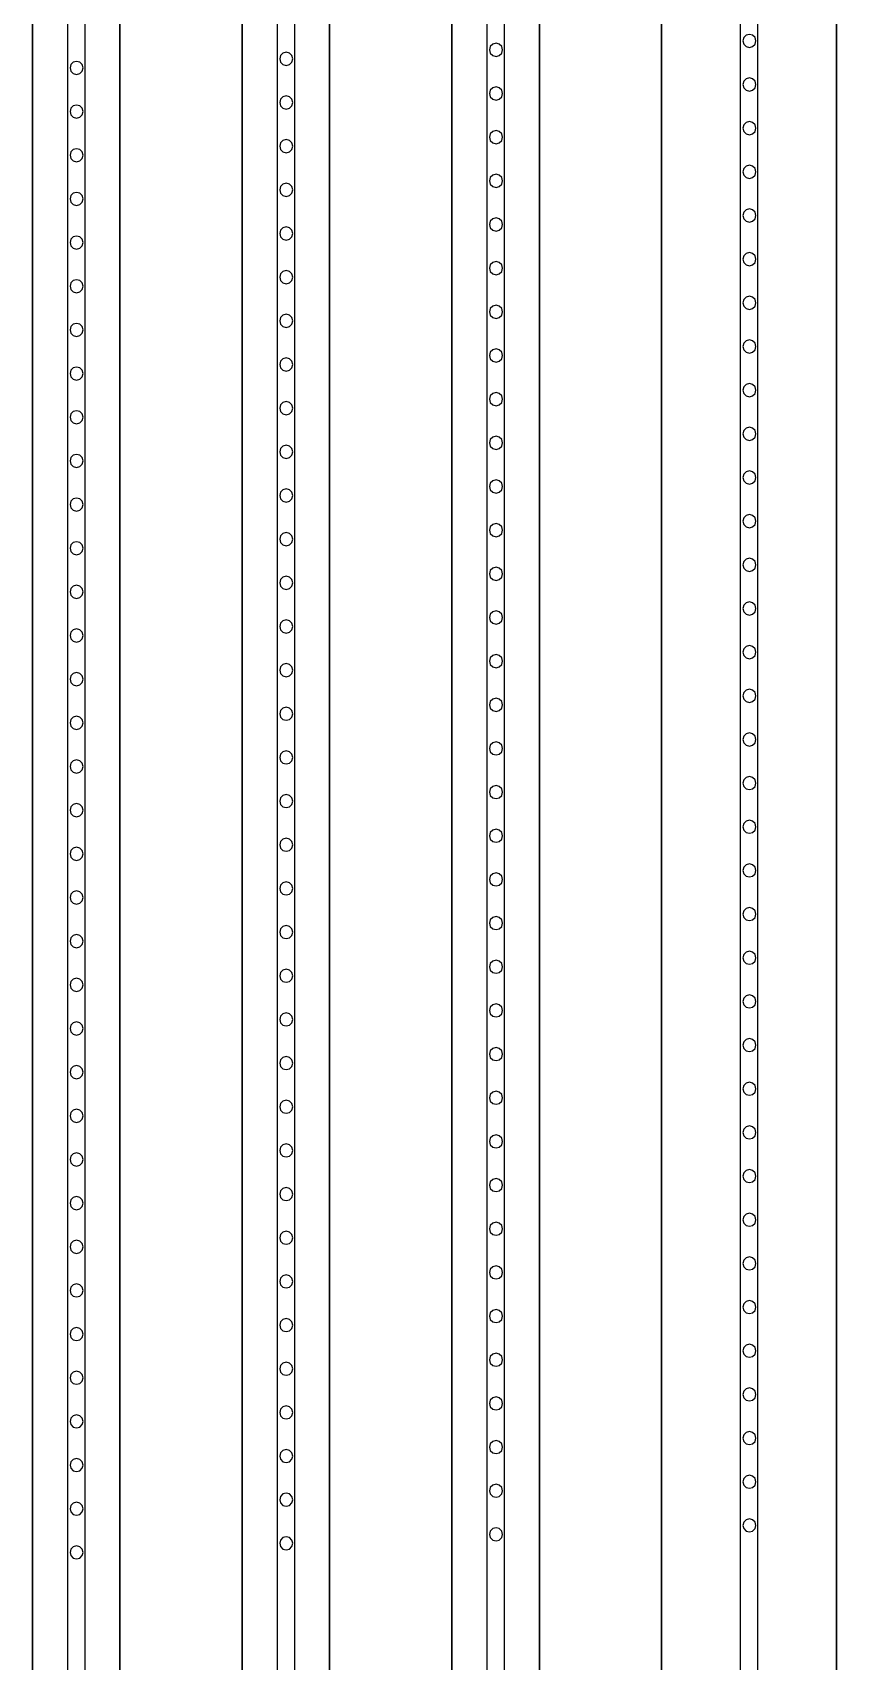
# Model space of a CAD drawing. Header units: metres. Extents: x -1550 to 1550, y -904 to 26100.
# Drawn here: x -94 to -2, y 6092.4 to 6278.9 of the extents above; entities that cross this region are included whole.
import ezdxf

# ---------------------------------------------------------------- set-up
doc = ezdxf.new("R2010")
doc.units = ezdxf.units.M
for name, color, linetype in [('Metal', 4, 'CONTINUOUS'), ('pattern_ionp', 7, 'CONTINUOUS'), ('Polyimide', 3, 'CONTINUOUS'), ('Polyimide_Negative', 5, 'CONTINUOUS')]:
    doc.layers.add(name, color=color, linetype=linetype)

msp = doc.modelspace()

# ---------------------------------------------------------------- linework, layer by layer
at = {"layer": 'Metal'}
for points in [[(-88, 643.42), (-88, 11993.5), (-90, 11993.5), (-90, 11993.5), (-90, 643.42)], [(-64, 389.45), (-64, 11993.5), (-66, 11993.5), (-66, 11993.5), (-66, 389.45)], [(-40, 135.48), (-40, 11993.5), (-42, 11993.5), (-42, 11993.5), (-42, 135.48)], [(-11, -118.48), (-11, 11993.5), (-13, 11993.5), (-13, 11993.5), (-13, -118.48)]]:
    msp.add_lwpolyline(points, dxfattribs=at)
at = {"layer": 'pattern_ionp'}
for points in [[(-40.21, 6276.93), (-40.31, 6277.3), (-40.59, 6277.58), (-40.96, 6277.68), (-41.34, 6277.58), (-41.61, 6277.3), (-41.71, 6276.93), (-41.61, 6276.55), (-41.34, 6276.28), (-40.96, 6276.18), (-40.59, 6276.28), (-40.31, 6276.55), (-40.21, 6276.93)], [(-11.21, 6277.96), (-11.31, 6278.33), (-11.59, 6278.61), (-11.96, 6278.71), (-12.34, 6278.61), (-12.61, 6278.33), (-12.71, 6277.96), (-12.61, 6277.58), (-12.34, 6277.31), (-11.96, 6277.21), (-11.59, 6277.31), (-11.31, 6277.58), (-11.21, 6277.96)], [(-88.21, 6274.86), (-88.31, 6275.24), (-88.59, 6275.51), (-88.96, 6275.61), (-89.34, 6275.51), (-89.61, 6275.24), (-89.71, 6274.86), (-89.61, 6274.49), (-89.34, 6274.21), (-88.96, 6274.11), (-88.59, 6274.21), (-88.31, 6274.49), (-88.21, 6274.86)], [(-64.21, 6275.9), (-64.31, 6276.27), (-64.59, 6276.55), (-64.96, 6276.65), (-65.34, 6276.55), (-65.61, 6276.27), (-65.71, 6275.9), (-65.61, 6275.52), (-65.34, 6275.25), (-64.96, 6275.15), (-64.59, 6275.25), (-64.31, 6275.52), (-64.21, 6275.9)], [(-11.21, 6272.96), (-11.31, 6273.33), (-11.59, 6273.61), (-11.96, 6273.71), (-12.34, 6273.61), (-12.61, 6273.33), (-12.71, 6272.96), (-12.61, 6272.58), (-12.34, 6272.31), (-11.96, 6272.21), (-11.59, 6272.31), (-11.31, 6272.58), (-11.21, 6272.96)], [(-64.21, 6270.9), (-64.31, 6271.27), (-64.59, 6271.55), (-64.96, 6271.65), (-65.34, 6271.55), (-65.61, 6271.27), (-65.71, 6270.9), (-65.61, 6270.52), (-65.34, 6270.25), (-64.96, 6270.15), (-64.59, 6270.25), (-64.31, 6270.52), (-64.21, 6270.9)], [(-40.21, 6271.93), (-40.31, 6272.3), (-40.59, 6272.58), (-40.96, 6272.68), (-41.34, 6272.58), (-41.61, 6272.3), (-41.71, 6271.93), (-41.61, 6271.55), (-41.34, 6271.28), (-40.96, 6271.18), (-40.59, 6271.28), (-40.31, 6271.55), (-40.21, 6271.93)], [(-88.21, 6269.86), (-88.31, 6270.24), (-88.59, 6270.51), (-88.96, 6270.61), (-89.34, 6270.51), (-89.61, 6270.24), (-89.71, 6269.86), (-89.61, 6269.49), (-89.34, 6269.21), (-88.96, 6269.11), (-88.59, 6269.21), (-88.31, 6269.49), (-88.21, 6269.86)], [(-40.21, 6266.93), (-40.31, 6267.3), (-40.59, 6267.58), (-40.96, 6267.68), (-41.34, 6267.58), (-41.61, 6267.3), (-41.71, 6266.93), (-41.61, 6266.55), (-41.34, 6266.28), (-40.96, 6266.18), (-40.59, 6266.28), (-40.31, 6266.55), (-40.21, 6266.93)], [(-11.21, 6267.96), (-11.31, 6268.33), (-11.59, 6268.61), (-11.96, 6268.71), (-12.34, 6268.61), (-12.61, 6268.33), (-12.71, 6267.96), (-12.61, 6267.58), (-12.34, 6267.31), (-11.96, 6267.21), (-11.59, 6267.31), (-11.31, 6267.58), (-11.21, 6267.96)], [(-64.21, 6265.9), (-64.31, 6266.27), (-64.59, 6266.55), (-64.96, 6266.65), (-65.34, 6266.55), (-65.61, 6266.27), (-65.71, 6265.9), (-65.61, 6265.52), (-65.34, 6265.25), (-64.96, 6265.15), (-64.59, 6265.25), (-64.31, 6265.52), (-64.21, 6265.9)], [(-88.21, 6264.86), (-88.31, 6265.24), (-88.59, 6265.51), (-88.96, 6265.61), (-89.34, 6265.51), (-89.61, 6265.24), (-89.71, 6264.86), (-89.61, 6264.49), (-89.34, 6264.21), (-88.96, 6264.11), (-88.59, 6264.21), (-88.31, 6264.49), (-88.21, 6264.86)], [(-40.21, 6261.93), (-40.31, 6262.3), (-40.59, 6262.58), (-40.96, 6262.68), (-41.34, 6262.58), (-41.61, 6262.3), (-41.71, 6261.93), (-41.61, 6261.55), (-41.34, 6261.28), (-40.96, 6261.18), (-40.59, 6261.28), (-40.31, 6261.55), (-40.21, 6261.93)], [(-11.21, 6262.96), (-11.31, 6263.33), (-11.59, 6263.61), (-11.96, 6263.71), (-12.34, 6263.61), (-12.61, 6263.33), (-12.71, 6262.96), (-12.61, 6262.58), (-12.34, 6262.31), (-11.96, 6262.21), (-11.59, 6262.31), (-11.31, 6262.58), (-11.21, 6262.96)], [(-88.21, 6259.86), (-88.31, 6260.24), (-88.59, 6260.51), (-88.96, 6260.61), (-89.34, 6260.51), (-89.61, 6260.24), (-89.71, 6259.86), (-89.61, 6259.49), (-89.34, 6259.21), (-88.96, 6259.11), (-88.59, 6259.21), (-88.31, 6259.49), (-88.21, 6259.86)], [(-64.21, 6260.9), (-64.31, 6261.27), (-64.59, 6261.55), (-64.96, 6261.65), (-65.34, 6261.55), (-65.61, 6261.27), (-65.71, 6260.9), (-65.61, 6260.52), (-65.34, 6260.25), (-64.96, 6260.15), (-64.59, 6260.25), (-64.31, 6260.52), (-64.21, 6260.9)], [(-11.21, 6257.96), (-11.31, 6258.33), (-11.59, 6258.61), (-11.96, 6258.71), (-12.34, 6258.61), (-12.61, 6258.33), (-12.71, 6257.96), (-12.61, 6257.58), (-12.34, 6257.31), (-11.96, 6257.21), (-11.59, 6257.31), (-11.31, 6257.58), (-11.21, 6257.96)], [(-64.21, 6255.9), (-64.31, 6256.27), (-64.59, 6256.55), (-64.96, 6256.65), (-65.34, 6256.55), (-65.61, 6256.27), (-65.71, 6255.9), (-65.61, 6255.52), (-65.34, 6255.25), (-64.96, 6255.15), (-64.59, 6255.25), (-64.31, 6255.52), (-64.21, 6255.9)], [(-40.21, 6256.93), (-40.31, 6257.3), (-40.59, 6257.58), (-40.96, 6257.68), (-41.34, 6257.58), (-41.61, 6257.3), (-41.71, 6256.93), (-41.61, 6256.55), (-41.34, 6256.28), (-40.96, 6256.18), (-40.59, 6256.28), (-40.31, 6256.55), (-40.21, 6256.93)], [(-88.21, 6254.86), (-88.31, 6255.24), (-88.59, 6255.51), (-88.96, 6255.61), (-89.34, 6255.51), (-89.61, 6255.24), (-89.71, 6254.86), (-89.61, 6254.49), (-89.34, 6254.21), (-88.96, 6254.11), (-88.59, 6254.21), (-88.31, 6254.49), (-88.21, 6254.86)], [(-40.21, 6251.93), (-40.31, 6252.3), (-40.59, 6252.58), (-40.96, 6252.68), (-41.34, 6252.58), (-41.61, 6252.3), (-41.71, 6251.93), (-41.61, 6251.55), (-41.34, 6251.28), (-40.96, 6251.18), (-40.59, 6251.28), (-40.31, 6251.55), (-40.21, 6251.93)], [(-11.21, 6252.96), (-11.31, 6253.33), (-11.59, 6253.61), (-11.96, 6253.71), (-12.34, 6253.61), (-12.61, 6253.33), (-12.71, 6252.96), (-12.61, 6252.58), (-12.34, 6252.31), (-11.96, 6252.21), (-11.59, 6252.31), (-11.31, 6252.58), (-11.21, 6252.96)], [(-64.21, 6250.9), (-64.31, 6251.27), (-64.59, 6251.55), (-64.96, 6251.65), (-65.34, 6251.55), (-65.61, 6251.27), (-65.71, 6250.9), (-65.61, 6250.52), (-65.34, 6250.25), (-64.96, 6250.15), (-64.59, 6250.25), (-64.31, 6250.52), (-64.21, 6250.9)], [(-88.21, 6249.86), (-88.31, 6250.24), (-88.59, 6250.51), (-88.96, 6250.61), (-89.34, 6250.51), (-89.61, 6250.24), (-89.71, 6249.86), (-89.61, 6249.49), (-89.34, 6249.21), (-88.96, 6249.11), (-88.59, 6249.21), (-88.31, 6249.49), (-88.21, 6249.86)], [(-40.21, 6246.93), (-40.31, 6247.3), (-40.59, 6247.58), (-40.96, 6247.68), (-41.34, 6247.58), (-41.61, 6247.3), (-41.71, 6246.93), (-41.61, 6246.55), (-41.34, 6246.28), (-40.96, 6246.18), (-40.59, 6246.28), (-40.31, 6246.55), (-40.21, 6246.93)], [(-11.21, 6247.96), (-11.31, 6248.33), (-11.59, 6248.61), (-11.96, 6248.71), (-12.34, 6248.61), (-12.61, 6248.33), (-12.71, 6247.96), (-12.61, 6247.58), (-12.34, 6247.31), (-11.96, 6247.21), (-11.59, 6247.31), (-11.31, 6247.58), (-11.21, 6247.96)], [(-88.21, 6244.86), (-88.31, 6245.24), (-88.59, 6245.51), (-88.96, 6245.61), (-89.34, 6245.51), (-89.61, 6245.24), (-89.71, 6244.86), (-89.61, 6244.49), (-89.34, 6244.21), (-88.96, 6244.11), (-88.59, 6244.21), (-88.31, 6244.49), (-88.21, 6244.86)], [(-64.21, 6245.9), (-64.31, 6246.27), (-64.59, 6246.55), (-64.96, 6246.65), (-65.34, 6246.55), (-65.61, 6246.27), (-65.71, 6245.9), (-65.61, 6245.52), (-65.34, 6245.25), (-64.96, 6245.15), (-64.59, 6245.25), (-64.31, 6245.52), (-64.21, 6245.9)], [(-11.21, 6242.96), (-11.31, 6243.33), (-11.59, 6243.61), (-11.96, 6243.71), (-12.34, 6243.61), (-12.61, 6243.33), (-12.71, 6242.96), (-12.61, 6242.58), (-12.34, 6242.31), (-11.96, 6242.21), (-11.59, 6242.31), (-11.31, 6242.58), (-11.21, 6242.96)], [(-64.21, 6240.9), (-64.31, 6241.27), (-64.59, 6241.55), (-64.96, 6241.65), (-65.34, 6241.55), (-65.61, 6241.27), (-65.71, 6240.9), (-65.61, 6240.52), (-65.34, 6240.25), (-64.96, 6240.15), (-64.59, 6240.25), (-64.31, 6240.52), (-64.21, 6240.9)], [(-40.21, 6241.93), (-40.31, 6242.3), (-40.59, 6242.58), (-40.96, 6242.68), (-41.34, 6242.58), (-41.61, 6242.3), (-41.71, 6241.93), (-41.61, 6241.55), (-41.34, 6241.28), (-40.96, 6241.18), (-40.59, 6241.28), (-40.31, 6241.55), (-40.21, 6241.93)], [(-88.21, 6239.86), (-88.31, 6240.24), (-88.59, 6240.51), (-88.96, 6240.61), (-89.34, 6240.51), (-89.61, 6240.24), (-89.71, 6239.86), (-89.61, 6239.49), (-89.34, 6239.21), (-88.96, 6239.11), (-88.59, 6239.21), (-88.31, 6239.49), (-88.21, 6239.86)], [(-11.21, 6237.96), (-11.31, 6238.33), (-11.59, 6238.61), (-11.96, 6238.71), (-12.34, 6238.61), (-12.61, 6238.33), (-12.71, 6237.96), (-12.61, 6237.58), (-12.34, 6237.31), (-11.96, 6237.21), (-11.59, 6237.31), (-11.31, 6237.58), (-11.21, 6237.96)], [(-64.21, 6235.9), (-64.31, 6236.27), (-64.59, 6236.55), (-64.96, 6236.65), (-65.34, 6236.55), (-65.61, 6236.27), (-65.71, 6235.9), (-65.61, 6235.52), (-65.34, 6235.25), (-64.96, 6235.15), (-64.59, 6235.25), (-64.31, 6235.52), (-64.21, 6235.9)], [(-40.21, 6236.93), (-40.31, 6237.3), (-40.59, 6237.58), (-40.96, 6237.68), (-41.34, 6237.58), (-41.61, 6237.3), (-41.71, 6236.93), (-41.61, 6236.55), (-41.34, 6236.28), (-40.96, 6236.18), (-40.59, 6236.28), (-40.31, 6236.55), (-40.21, 6236.93)], [(-88.21, 6234.86), (-88.31, 6235.24), (-88.59, 6235.51), (-88.96, 6235.61), (-89.34, 6235.51), (-89.61, 6235.24), (-89.71, 6234.86), (-89.61, 6234.49), (-89.34, 6234.21), (-88.96, 6234.11), (-88.59, 6234.21), (-88.31, 6234.49), (-88.21, 6234.86)], [(-40.21, 6231.93), (-40.31, 6232.3), (-40.59, 6232.58), (-40.96, 6232.68), (-41.34, 6232.58), (-41.61, 6232.3), (-41.71, 6231.93), (-41.61, 6231.55), (-41.34, 6231.28), (-40.96, 6231.18), (-40.59, 6231.28), (-40.31, 6231.55), (-40.21, 6231.93)], [(-11.21, 6232.96), (-11.31, 6233.33), (-11.59, 6233.61), (-11.96, 6233.71), (-12.34, 6233.61), (-12.61, 6233.33), (-12.71, 6232.96), (-12.61, 6232.58), (-12.34, 6232.31), (-11.96, 6232.21), (-11.59, 6232.31), (-11.31, 6232.58), (-11.21, 6232.96)], [(-88.21, 6229.86), (-88.31, 6230.24), (-88.59, 6230.51), (-88.96, 6230.61), (-89.34, 6230.51), (-89.61, 6230.24), (-89.71, 6229.86), (-89.61, 6229.49), (-89.34, 6229.21), (-88.96, 6229.11), (-88.59, 6229.21), (-88.31, 6229.49), (-88.21, 6229.86)], [(-64.21, 6230.9), (-64.31, 6231.27), (-64.59, 6231.55), (-64.96, 6231.65), (-65.34, 6231.55), (-65.61, 6231.27), (-65.71, 6230.9), (-65.61, 6230.52), (-65.34, 6230.25), (-64.96, 6230.15), (-64.59, 6230.25), (-64.31, 6230.52), (-64.21, 6230.9)], [(-11.21, 6227.96), (-11.31, 6228.33), (-11.59, 6228.61), (-11.96, 6228.71), (-12.34, 6228.61), (-12.61, 6228.33), (-12.71, 6227.96), (-12.61, 6227.58), (-12.34, 6227.31), (-11.96, 6227.21), (-11.59, 6227.31), (-11.31, 6227.58), (-11.21, 6227.96)], [(-64.21, 6225.9), (-64.31, 6226.27), (-64.59, 6226.55), (-64.96, 6226.65), (-65.34, 6226.55), (-65.61, 6226.27), (-65.71, 6225.9), (-65.61, 6225.52), (-65.34, 6225.25), (-64.96, 6225.15), (-64.59, 6225.25), (-64.31, 6225.52), (-64.21, 6225.9)], [(-40.21, 6226.93), (-40.31, 6227.3), (-40.59, 6227.58), (-40.96, 6227.68), (-41.34, 6227.58), (-41.61, 6227.3), (-41.71, 6226.93), (-41.61, 6226.55), (-41.34, 6226.28), (-40.96, 6226.18), (-40.59, 6226.28), (-40.31, 6226.55), (-40.21, 6226.93)], [(-88.21, 6224.86), (-88.31, 6225.24), (-88.59, 6225.51), (-88.96, 6225.61), (-89.34, 6225.51), (-89.61, 6225.24), (-89.71, 6224.86), (-89.61, 6224.49), (-89.34, 6224.21), (-88.96, 6224.11), (-88.59, 6224.21), (-88.31, 6224.49), (-88.21, 6224.86)], [(-11.21, 6222.96), (-11.31, 6223.33), (-11.59, 6223.61), (-11.96, 6223.71), (-12.34, 6223.61), (-12.61, 6223.33), (-12.71, 6222.96), (-12.61, 6222.58), (-12.34, 6222.31), (-11.96, 6222.21), (-11.59, 6222.31), (-11.31, 6222.58), (-11.21, 6222.96)], [(-64.21, 6220.9), (-64.31, 6221.27), (-64.59, 6221.55), (-64.96, 6221.65), (-65.34, 6221.55), (-65.61, 6221.27), (-65.71, 6220.9), (-65.61, 6220.52), (-65.34, 6220.25), (-64.96, 6220.15), (-64.59, 6220.25), (-64.31, 6220.52), (-64.21, 6220.9)], [(-40.21, 6221.93), (-40.31, 6222.3), (-40.59, 6222.58), (-40.96, 6222.68), (-41.34, 6222.58), (-41.61, 6222.3), (-41.71, 6221.93), (-41.61, 6221.55), (-41.34, 6221.28), (-40.96, 6221.18), (-40.59, 6221.28), (-40.31, 6221.55), (-40.21, 6221.93)], [(-88.21, 6219.86), (-88.31, 6220.24), (-88.59, 6220.51), (-88.96, 6220.61), (-89.34, 6220.51), (-89.61, 6220.24), (-89.71, 6219.86), (-89.61, 6219.49), (-89.34, 6219.21), (-88.96, 6219.11), (-88.59, 6219.21), (-88.31, 6219.49), (-88.21, 6219.86)], [(-40.21, 6216.93), (-40.31, 6217.3), (-40.59, 6217.58), (-40.96, 6217.68), (-41.34, 6217.58), (-41.61, 6217.3), (-41.71, 6216.93), (-41.61, 6216.55), (-41.34, 6216.28), (-40.96, 6216.18), (-40.59, 6216.28), (-40.31, 6216.55), (-40.21, 6216.93)], [(-11.21, 6217.96), (-11.31, 6218.33), (-11.59, 6218.61), (-11.96, 6218.71), (-12.34, 6218.61), (-12.61, 6218.33), (-12.71, 6217.96), (-12.61, 6217.58), (-12.34, 6217.31), (-11.96, 6217.21), (-11.59, 6217.31), (-11.31, 6217.58), (-11.21, 6217.96)], [(-88.21, 6214.86), (-88.31, 6215.24), (-88.59, 6215.51), (-88.96, 6215.61), (-89.34, 6215.51), (-89.61, 6215.24), (-89.71, 6214.86), (-89.61, 6214.49), (-89.34, 6214.21), (-88.96, 6214.11), (-88.59, 6214.21), (-88.31, 6214.49), (-88.21, 6214.86)], [(-64.21, 6215.9), (-64.31, 6216.27), (-64.59, 6216.55), (-64.96, 6216.65), (-65.34, 6216.55), (-65.61, 6216.27), (-65.71, 6215.9), (-65.61, 6215.52), (-65.34, 6215.25), (-64.96, 6215.15), (-64.59, 6215.25), (-64.31, 6215.52), (-64.21, 6215.9)], [(-11.21, 6212.96), (-11.31, 6213.33), (-11.59, 6213.61), (-11.96, 6213.71), (-12.34, 6213.61), (-12.61, 6213.33), (-12.71, 6212.96), (-12.61, 6212.58), (-12.34, 6212.31), (-11.96, 6212.21), (-11.59, 6212.31), (-11.31, 6212.58), (-11.21, 6212.96)], [(-64.21, 6210.9), (-64.31, 6211.27), (-64.59, 6211.55), (-64.96, 6211.65), (-65.34, 6211.55), (-65.61, 6211.27), (-65.71, 6210.9), (-65.61, 6210.52), (-65.34, 6210.25), (-64.96, 6210.15), (-64.59, 6210.25), (-64.31, 6210.52), (-64.21, 6210.9)], [(-40.21, 6211.93), (-40.31, 6212.3), (-40.59, 6212.58), (-40.96, 6212.68), (-41.34, 6212.58), (-41.61, 6212.3), (-41.71, 6211.93), (-41.61, 6211.55), (-41.34, 6211.28), (-40.96, 6211.18), (-40.59, 6211.28), (-40.31, 6211.55), (-40.21, 6211.93)], [(-88.21, 6209.86), (-88.31, 6210.24), (-88.59, 6210.51), (-88.96, 6210.61), (-89.34, 6210.51), (-89.61, 6210.24), (-89.71, 6209.86), (-89.61, 6209.49), (-89.34, 6209.21), (-88.96, 6209.11), (-88.59, 6209.21), (-88.31, 6209.49), (-88.21, 6209.86)], [(-11.21, 6207.96), (-11.31, 6208.33), (-11.59, 6208.61), (-11.96, 6208.71), (-12.34, 6208.61), (-12.61, 6208.33), (-12.71, 6207.96), (-12.61, 6207.58), (-12.34, 6207.31), (-11.96, 6207.21), (-11.59, 6207.31), (-11.31, 6207.58), (-11.21, 6207.96)], [(-64.21, 6205.9), (-64.31, 6206.27), (-64.59, 6206.55), (-64.96, 6206.65), (-65.34, 6206.55), (-65.61, 6206.27), (-65.71, 6205.9), (-65.61, 6205.52), (-65.34, 6205.25), (-64.96, 6205.15), (-64.59, 6205.25), (-64.31, 6205.52), (-64.21, 6205.9)], [(-40.21, 6206.93), (-40.31, 6207.3), (-40.59, 6207.58), (-40.96, 6207.68), (-41.34, 6207.58), (-41.61, 6207.3), (-41.71, 6206.93), (-41.61, 6206.55), (-41.34, 6206.28), (-40.96, 6206.18), (-40.59, 6206.28), (-40.31, 6206.55), (-40.21, 6206.93)], [(-88.21, 6204.86), (-88.31, 6205.24), (-88.59, 6205.51), (-88.96, 6205.61), (-89.34, 6205.51), (-89.61, 6205.24), (-89.71, 6204.86), (-89.61, 6204.49), (-89.34, 6204.21), (-88.96, 6204.11), (-88.59, 6204.21), (-88.31, 6204.49), (-88.21, 6204.86)], [(-40.21, 6201.93), (-40.31, 6202.3), (-40.59, 6202.58), (-40.96, 6202.68), (-41.34, 6202.58), (-41.61, 6202.3), (-41.71, 6201.93), (-41.61, 6201.55), (-41.34, 6201.28), (-40.96, 6201.18), (-40.59, 6201.28), (-40.31, 6201.55), (-40.21, 6201.93)], [(-11.21, 6202.96), (-11.31, 6203.33), (-11.59, 6203.61), (-11.96, 6203.71), (-12.34, 6203.61), (-12.61, 6203.33), (-12.71, 6202.96), (-12.61, 6202.58), (-12.34, 6202.31), (-11.96, 6202.21), (-11.59, 6202.31), (-11.31, 6202.58), (-11.21, 6202.96)], [(-88.21, 6199.86), (-88.31, 6200.24), (-88.59, 6200.51), (-88.96, 6200.61), (-89.34, 6200.51), (-89.61, 6200.24), (-89.71, 6199.86), (-89.61, 6199.49), (-89.34, 6199.21), (-88.96, 6199.11), (-88.59, 6199.21), (-88.31, 6199.49), (-88.21, 6199.86)], [(-64.21, 6200.9), (-64.31, 6201.27), (-64.59, 6201.55), (-64.96, 6201.65), (-65.34, 6201.55), (-65.61, 6201.27), (-65.71, 6200.9), (-65.61, 6200.52), (-65.34, 6200.25), (-64.96, 6200.15), (-64.59, 6200.25), (-64.31, 6200.52), (-64.21, 6200.9)], [(-11.21, 6197.96), (-11.31, 6198.33), (-11.59, 6198.61), (-11.96, 6198.71), (-12.34, 6198.61), (-12.61, 6198.33), (-12.71, 6197.96), (-12.61, 6197.58), (-12.34, 6197.31), (-11.96, 6197.21), (-11.59, 6197.31), (-11.31, 6197.58), (-11.21, 6197.96)], [(-40.21, 6196.93), (-40.31, 6197.3), (-40.59, 6197.58), (-40.96, 6197.68), (-41.34, 6197.58), (-41.61, 6197.3), (-41.71, 6196.93), (-41.61, 6196.55), (-41.34, 6196.28), (-40.96, 6196.18), (-40.59, 6196.28), (-40.31, 6196.55), (-40.21, 6196.93)], [(-88.21, 6194.86), (-88.31, 6195.24), (-88.59, 6195.51), (-88.96, 6195.61), (-89.34, 6195.51), (-89.61, 6195.24), (-89.71, 6194.86), (-89.61, 6194.49), (-89.34, 6194.21), (-88.96, 6194.11), (-88.59, 6194.21), (-88.31, 6194.49), (-88.21, 6194.86)], [(-64.21, 6195.9), (-64.31, 6196.27), (-64.59, 6196.55), (-64.96, 6196.65), (-65.34, 6196.55), (-65.61, 6196.27), (-65.71, 6195.9), (-65.61, 6195.52), (-65.34, 6195.25), (-64.96, 6195.15), (-64.59, 6195.25), (-64.31, 6195.52), (-64.21, 6195.9)], [(-11.21, 6192.96), (-11.31, 6193.33), (-11.59, 6193.61), (-11.96, 6193.71), (-12.34, 6193.61), (-12.61, 6193.33), (-12.71, 6192.96), (-12.61, 6192.58), (-12.34, 6192.31), (-11.96, 6192.21), (-11.59, 6192.31), (-11.31, 6192.58), (-11.21, 6192.96)], [(-64.21, 6190.9), (-64.31, 6191.27), (-64.59, 6191.55), (-64.96, 6191.65), (-65.34, 6191.55), (-65.61, 6191.27), (-65.71, 6190.9), (-65.61, 6190.52), (-65.34, 6190.25), (-64.96, 6190.15), (-64.59, 6190.25), (-64.31, 6190.52), (-64.21, 6190.9)], [(-40.21, 6191.93), (-40.31, 6192.3), (-40.59, 6192.58), (-40.96, 6192.68), (-41.34, 6192.58), (-41.61, 6192.3), (-41.71, 6191.93), (-41.61, 6191.55), (-41.34, 6191.28), (-40.96, 6191.18), (-40.59, 6191.28), (-40.31, 6191.55), (-40.21, 6191.93)], [(-88.21, 6189.86), (-88.31, 6190.24), (-88.59, 6190.51), (-88.96, 6190.61), (-89.34, 6190.51), (-89.61, 6190.24), (-89.71, 6189.86), (-89.61, 6189.49), (-89.34, 6189.21), (-88.96, 6189.11), (-88.59, 6189.21), (-88.31, 6189.49), (-88.21, 6189.86)], [(-40.21, 6186.93), (-40.31, 6187.3), (-40.59, 6187.58), (-40.96, 6187.68), (-41.34, 6187.58), (-41.61, 6187.3), (-41.71, 6186.93), (-41.61, 6186.55), (-41.34, 6186.28), (-40.96, 6186.18), (-40.59, 6186.28), (-40.31, 6186.55), (-40.21, 6186.93)], [(-11.21, 6187.96), (-11.31, 6188.33), (-11.59, 6188.61), (-11.96, 6188.71), (-12.34, 6188.61), (-12.61, 6188.33), (-12.71, 6187.96), (-12.61, 6187.58), (-12.34, 6187.31), (-11.96, 6187.21), (-11.59, 6187.31), (-11.31, 6187.58), (-11.21, 6187.96)], [(-88.21, 6184.86), (-88.31, 6185.24), (-88.59, 6185.51), (-88.96, 6185.61), (-89.34, 6185.51), (-89.61, 6185.24), (-89.71, 6184.86), (-89.61, 6184.49), (-89.34, 6184.21), (-88.96, 6184.11), (-88.59, 6184.21), (-88.31, 6184.49), (-88.21, 6184.86)], [(-64.21, 6185.9), (-64.31, 6186.27), (-64.59, 6186.55), (-64.96, 6186.65), (-65.34, 6186.55), (-65.61, 6186.27), (-65.71, 6185.9), (-65.61, 6185.52), (-65.34, 6185.25), (-64.96, 6185.15), (-64.59, 6185.25), (-64.31, 6185.52), (-64.21, 6185.9)], [(-11.21, 6182.96), (-11.31, 6183.33), (-11.59, 6183.61), (-11.96, 6183.71), (-12.34, 6183.61), (-12.61, 6183.33), (-12.71, 6182.96), (-12.61, 6182.58), (-12.34, 6182.31), (-11.96, 6182.21), (-11.59, 6182.31), (-11.31, 6182.58), (-11.21, 6182.96)], [(-40.21, 6181.93), (-40.31, 6182.3), (-40.59, 6182.58), (-40.96, 6182.68), (-41.34, 6182.58), (-41.61, 6182.3), (-41.71, 6181.93), (-41.61, 6181.55), (-41.34, 6181.28), (-40.96, 6181.18), (-40.59, 6181.28), (-40.31, 6181.55), (-40.21, 6181.93)], [(-88.21, 6179.86), (-88.31, 6180.24), (-88.59, 6180.51), (-88.96, 6180.61), (-89.34, 6180.51), (-89.61, 6180.24), (-89.71, 6179.86), (-89.61, 6179.49), (-89.34, 6179.21), (-88.96, 6179.11), (-88.59, 6179.21), (-88.31, 6179.49), (-88.21, 6179.86)], [(-64.21, 6180.9), (-64.31, 6181.27), (-64.59, 6181.55), (-64.96, 6181.65), (-65.34, 6181.55), (-65.61, 6181.27), (-65.71, 6180.9), (-65.61, 6180.52), (-65.34, 6180.25), (-64.96, 6180.15), (-64.59, 6180.25), (-64.31, 6180.52), (-64.21, 6180.9)], [(-11.21, 6177.96), (-11.31, 6178.33), (-11.59, 6178.61), (-11.96, 6178.71), (-12.34, 6178.61), (-12.61, 6178.33), (-12.71, 6177.96), (-12.61, 6177.58), (-12.34, 6177.31), (-11.96, 6177.21), (-11.59, 6177.31), (-11.31, 6177.58), (-11.21, 6177.96)], [(-64.21, 6175.9), (-64.31, 6176.27), (-64.59, 6176.55), (-64.96, 6176.65), (-65.34, 6176.55), (-65.61, 6176.27), (-65.71, 6175.9), (-65.61, 6175.52), (-65.34, 6175.25), (-64.96, 6175.15), (-64.59, 6175.25), (-64.31, 6175.52), (-64.21, 6175.9)], [(-40.21, 6176.93), (-40.31, 6177.3), (-40.59, 6177.58), (-40.96, 6177.68), (-41.34, 6177.58), (-41.61, 6177.3), (-41.71, 6176.93), (-41.61, 6176.55), (-41.34, 6176.28), (-40.96, 6176.18), (-40.59, 6176.28), (-40.31, 6176.55), (-40.21, 6176.93)], [(-88.21, 6174.86), (-88.31, 6175.24), (-88.59, 6175.51), (-88.96, 6175.61), (-89.34, 6175.51), (-89.61, 6175.24), (-89.71, 6174.86), (-89.61, 6174.49), (-89.34, 6174.21), (-88.96, 6174.11), (-88.59, 6174.21), (-88.31, 6174.49), (-88.21, 6174.86)], [(-40.21, 6171.93), (-40.31, 6172.3), (-40.59, 6172.58), (-40.96, 6172.68), (-41.34, 6172.58), (-41.61, 6172.3), (-41.71, 6171.93), (-41.61, 6171.55), (-41.34, 6171.28), (-40.96, 6171.18), (-40.59, 6171.28), (-40.31, 6171.55), (-40.21, 6171.93)], [(-11.21, 6172.96), (-11.31, 6173.33), (-11.59, 6173.61), (-11.96, 6173.71), (-12.34, 6173.61), (-12.61, 6173.33), (-12.71, 6172.96), (-12.61, 6172.58), (-12.34, 6172.31), (-11.96, 6172.21), (-11.59, 6172.31), (-11.31, 6172.58), (-11.21, 6172.96)], [(-88.21, 6169.86), (-88.31, 6170.24), (-88.59, 6170.51), (-88.96, 6170.61), (-89.34, 6170.51), (-89.61, 6170.24), (-89.71, 6169.86), (-89.61, 6169.49), (-89.34, 6169.21), (-88.96, 6169.11), (-88.59, 6169.21), (-88.31, 6169.49), (-88.21, 6169.86)], [(-64.21, 6170.9), (-64.31, 6171.27), (-64.59, 6171.55), (-64.96, 6171.65), (-65.34, 6171.55), (-65.61, 6171.27), (-65.71, 6170.9), (-65.61, 6170.52), (-65.34, 6170.25), (-64.96, 6170.15), (-64.59, 6170.25), (-64.31, 6170.52), (-64.21, 6170.9)], [(-40.21, 6166.93), (-40.31, 6167.3), (-40.59, 6167.58), (-40.96, 6167.68), (-41.34, 6167.58), (-41.61, 6167.3), (-41.71, 6166.93), (-41.61, 6166.55), (-41.34, 6166.28), (-40.96, 6166.18), (-40.59, 6166.28), (-40.31, 6166.55), (-40.21, 6166.93)], [(-11.21, 6167.96), (-11.31, 6168.33), (-11.59, 6168.61), (-11.96, 6168.71), (-12.34, 6168.61), (-12.61, 6168.33), (-12.71, 6167.96), (-12.61, 6167.58), (-12.34, 6167.31), (-11.96, 6167.21), (-11.59, 6167.31), (-11.31, 6167.58), (-11.21, 6167.96)], [(-88.21, 6164.86), (-88.31, 6165.24), (-88.59, 6165.51), (-88.96, 6165.61), (-89.34, 6165.51), (-89.61, 6165.24), (-89.71, 6164.86), (-89.61, 6164.49), (-89.34, 6164.21), (-88.96, 6164.11), (-88.59, 6164.21), (-88.31, 6164.49), (-88.21, 6164.86)], [(-64.21, 6165.9), (-64.31, 6166.27), (-64.59, 6166.55), (-64.96, 6166.65), (-65.34, 6166.55), (-65.61, 6166.27), (-65.71, 6165.9), (-65.61, 6165.52), (-65.34, 6165.25), (-64.96, 6165.15), (-64.59, 6165.25), (-64.31, 6165.52), (-64.21, 6165.9)], [(-11.21, 6162.96), (-11.31, 6163.33), (-11.59, 6163.61), (-11.96, 6163.71), (-12.34, 6163.61), (-12.61, 6163.33), (-12.71, 6162.96), (-12.61, 6162.58), (-12.34, 6162.31), (-11.96, 6162.21), (-11.59, 6162.31), (-11.31, 6162.58), (-11.21, 6162.96)], [(-64.21, 6160.9), (-64.31, 6161.27), (-64.59, 6161.55), (-64.96, 6161.65), (-65.34, 6161.55), (-65.61, 6161.27), (-65.71, 6160.9), (-65.61, 6160.52), (-65.34, 6160.25), (-64.96, 6160.15), (-64.59, 6160.25), (-64.31, 6160.52), (-64.21, 6160.9)], [(-40.21, 6161.93), (-40.31, 6162.3), (-40.59, 6162.58), (-40.96, 6162.68), (-41.34, 6162.58), (-41.61, 6162.3), (-41.71, 6161.93), (-41.61, 6161.55), (-41.34, 6161.28), (-40.96, 6161.18), (-40.59, 6161.28), (-40.31, 6161.55), (-40.21, 6161.93)], [(-88.21, 6159.86), (-88.31, 6160.24), (-88.59, 6160.51), (-88.96, 6160.61), (-89.34, 6160.51), (-89.61, 6160.24), (-89.71, 6159.86), (-89.61, 6159.49), (-89.34, 6159.21), (-88.96, 6159.11), (-88.59, 6159.21), (-88.31, 6159.49), (-88.21, 6159.86)], [(-40.21, 6156.93), (-40.31, 6157.3), (-40.59, 6157.58), (-40.96, 6157.68), (-41.34, 6157.58), (-41.61, 6157.3), (-41.71, 6156.93), (-41.61, 6156.55), (-41.34, 6156.28), (-40.96, 6156.18), (-40.59, 6156.28), (-40.31, 6156.55), (-40.21, 6156.93)], [(-11.21, 6157.96), (-11.31, 6158.33), (-11.59, 6158.61), (-11.96, 6158.71), (-12.34, 6158.61), (-12.61, 6158.33), (-12.71, 6157.96), (-12.61, 6157.58), (-12.34, 6157.31), (-11.96, 6157.21), (-11.59, 6157.31), (-11.31, 6157.58), (-11.21, 6157.96)], [(-64.21, 6155.9), (-64.31, 6156.27), (-64.59, 6156.55), (-64.96, 6156.65), (-65.34, 6156.55), (-65.61, 6156.27), (-65.71, 6155.9), (-65.61, 6155.52), (-65.34, 6155.25), (-64.96, 6155.15), (-64.59, 6155.25), (-64.31, 6155.52), (-64.21, 6155.9)], [(-88.21, 6154.86), (-88.31, 6155.24), (-88.59, 6155.51), (-88.96, 6155.61), (-89.34, 6155.51), (-89.61, 6155.24), (-89.71, 6154.86), (-89.61, 6154.49), (-89.34, 6154.21), (-88.96, 6154.11), (-88.59, 6154.21), (-88.31, 6154.49), (-88.21, 6154.86)], [(-40.21, 6151.93), (-40.31, 6152.3), (-40.59, 6152.58), (-40.96, 6152.68), (-41.34, 6152.58), (-41.61, 6152.3), (-41.71, 6151.93), (-41.61, 6151.55), (-41.34, 6151.28), (-40.96, 6151.18), (-40.59, 6151.28), (-40.31, 6151.55), (-40.21, 6151.93)], [(-11.21, 6152.96), (-11.31, 6153.33), (-11.59, 6153.61), (-11.96, 6153.71), (-12.34, 6153.61), (-12.61, 6153.33), (-12.71, 6152.96), (-12.61, 6152.58), (-12.34, 6152.31), (-11.96, 6152.21), (-11.59, 6152.31), (-11.31, 6152.58), (-11.21, 6152.96)], [(-88.21, 6149.86), (-88.31, 6150.24), (-88.59, 6150.51), (-88.96, 6150.61), (-89.34, 6150.51), (-89.61, 6150.24), (-89.71, 6149.86), (-89.61, 6149.49), (-89.34, 6149.21), (-88.96, 6149.11), (-88.59, 6149.21), (-88.31, 6149.49), (-88.21, 6149.86)], [(-64.21, 6150.9), (-64.31, 6151.27), (-64.59, 6151.55), (-64.96, 6151.65), (-65.34, 6151.55), (-65.61, 6151.27), (-65.71, 6150.9), (-65.61, 6150.52), (-65.34, 6150.25), (-64.96, 6150.15), (-64.59, 6150.25), (-64.31, 6150.52), (-64.21, 6150.9)], [(-11.21, 6147.96), (-11.31, 6148.33), (-11.59, 6148.61), (-11.96, 6148.71), (-12.34, 6148.61), (-12.61, 6148.33), (-12.71, 6147.96), (-12.61, 6147.58), (-12.34, 6147.31), (-11.96, 6147.21), (-11.59, 6147.31), (-11.31, 6147.58), (-11.21, 6147.96)], [(-64.21, 6145.9), (-64.31, 6146.27), (-64.59, 6146.55), (-64.96, 6146.65), (-65.34, 6146.55), (-65.61, 6146.27), (-65.71, 6145.9), (-65.61, 6145.52), (-65.34, 6145.25), (-64.96, 6145.15), (-64.59, 6145.25), (-64.31, 6145.52), (-64.21, 6145.9)], [(-40.21, 6146.93), (-40.31, 6147.3), (-40.59, 6147.58), (-40.96, 6147.68), (-41.34, 6147.58), (-41.61, 6147.3), (-41.71, 6146.93), (-41.61, 6146.55), (-41.34, 6146.28), (-40.96, 6146.18), (-40.59, 6146.28), (-40.31, 6146.55), (-40.21, 6146.93)], [(-88.21, 6144.86), (-88.31, 6145.24), (-88.59, 6145.51), (-88.96, 6145.61), (-89.34, 6145.51), (-89.61, 6145.24), (-89.71, 6144.86), (-89.61, 6144.49), (-89.34, 6144.21), (-88.96, 6144.11), (-88.59, 6144.21), (-88.31, 6144.49), (-88.21, 6144.86)], [(-40.21, 6141.93), (-40.31, 6142.3), (-40.59, 6142.58), (-40.96, 6142.68), (-41.34, 6142.58), (-41.61, 6142.3), (-41.71, 6141.93), (-41.61, 6141.55), (-41.34, 6141.28), (-40.96, 6141.18), (-40.59, 6141.28), (-40.31, 6141.55), (-40.21, 6141.93)], [(-11.21, 6142.96), (-11.31, 6143.33), (-11.59, 6143.61), (-11.96, 6143.71), (-12.34, 6143.61), (-12.61, 6143.33), (-12.71, 6142.96), (-12.61, 6142.58), (-12.34, 6142.31), (-11.96, 6142.21), (-11.59, 6142.31), (-11.31, 6142.58), (-11.21, 6142.96)], [(-64.21, 6140.9), (-64.31, 6141.27), (-64.59, 6141.55), (-64.96, 6141.65), (-65.34, 6141.55), (-65.61, 6141.27), (-65.71, 6140.9), (-65.61, 6140.52), (-65.34, 6140.25), (-64.96, 6140.15), (-64.59, 6140.25), (-64.31, 6140.52), (-64.21, 6140.9)], [(-88.21, 6139.86), (-88.31, 6140.24), (-88.59, 6140.51), (-88.96, 6140.61), (-89.34, 6140.51), (-89.61, 6140.24), (-89.71, 6139.86), (-89.61, 6139.49), (-89.34, 6139.21), (-88.96, 6139.11), (-88.59, 6139.21), (-88.31, 6139.49), (-88.21, 6139.86)], [(-40.21, 6136.93), (-40.31, 6137.3), (-40.59, 6137.58), (-40.96, 6137.68), (-41.34, 6137.58), (-41.61, 6137.3), (-41.71, 6136.93), (-41.61, 6136.55), (-41.34, 6136.28), (-40.96, 6136.18), (-40.59, 6136.28), (-40.31, 6136.55), (-40.21, 6136.93)], [(-11.21, 6137.96), (-11.31, 6138.33), (-11.59, 6138.61), (-11.96, 6138.71), (-12.34, 6138.61), (-12.61, 6138.33), (-12.71, 6137.96), (-12.61, 6137.58), (-12.34, 6137.31), (-11.96, 6137.21), (-11.59, 6137.31), (-11.31, 6137.58), (-11.21, 6137.96)], [(-88.21, 6134.86), (-88.31, 6135.24), (-88.59, 6135.51), (-88.96, 6135.61), (-89.34, 6135.51), (-89.61, 6135.24), (-89.71, 6134.86), (-89.61, 6134.49), (-89.34, 6134.21), (-88.96, 6134.11), (-88.59, 6134.21), (-88.31, 6134.49), (-88.21, 6134.86)], [(-64.21, 6135.9), (-64.31, 6136.27), (-64.59, 6136.55), (-64.96, 6136.65), (-65.34, 6136.55), (-65.61, 6136.27), (-65.71, 6135.9), (-65.61, 6135.52), (-65.34, 6135.25), (-64.96, 6135.15), (-64.59, 6135.25), (-64.31, 6135.52), (-64.21, 6135.9)], [(-11.21, 6132.96), (-11.31, 6133.33), (-11.59, 6133.61), (-11.96, 6133.71), (-12.34, 6133.61), (-12.61, 6133.33), (-12.71, 6132.96), (-12.61, 6132.58), (-12.34, 6132.31), (-11.96, 6132.21), (-11.59, 6132.31), (-11.31, 6132.58), (-11.21, 6132.96)], [(-64.21, 6130.9), (-64.31, 6131.27), (-64.59, 6131.55), (-64.96, 6131.65), (-65.34, 6131.55), (-65.61, 6131.27), (-65.71, 6130.9), (-65.61, 6130.52), (-65.34, 6130.25), (-64.96, 6130.15), (-64.59, 6130.25), (-64.31, 6130.52), (-64.21, 6130.9)], [(-40.21, 6131.93), (-40.31, 6132.3), (-40.59, 6132.58), (-40.96, 6132.68), (-41.34, 6132.58), (-41.61, 6132.3), (-41.71, 6131.93), (-41.61, 6131.55), (-41.34, 6131.28), (-40.96, 6131.18), (-40.59, 6131.28), (-40.31, 6131.55), (-40.21, 6131.93)], [(-88.21, 6129.86), (-88.31, 6130.24), (-88.59, 6130.51), (-88.96, 6130.61), (-89.34, 6130.51), (-89.61, 6130.24), (-89.71, 6129.86), (-89.61, 6129.49), (-89.34, 6129.21), (-88.96, 6129.11), (-88.59, 6129.21), (-88.31, 6129.49), (-88.21, 6129.86)], [(-11.21, 6127.96), (-11.31, 6128.33), (-11.59, 6128.61), (-11.96, 6128.71), (-12.34, 6128.61), (-12.61, 6128.33), (-12.71, 6127.96), (-12.61, 6127.58), (-12.34, 6127.31), (-11.96, 6127.21), (-11.59, 6127.31), (-11.31, 6127.58), (-11.21, 6127.96)], [(-64.21, 6125.9), (-64.31, 6126.27), (-64.59, 6126.55), (-64.96, 6126.65), (-65.34, 6126.55), (-65.61, 6126.27), (-65.71, 6125.9), (-65.61, 6125.52), (-65.34, 6125.25), (-64.96, 6125.15), (-64.59, 6125.25), (-64.31, 6125.52), (-64.21, 6125.9)], [(-40.21, 6126.93), (-40.31, 6127.3), (-40.59, 6127.58), (-40.96, 6127.68), (-41.34, 6127.58), (-41.61, 6127.3), (-41.71, 6126.93), (-41.61, 6126.55), (-41.34, 6126.28), (-40.96, 6126.18), (-40.59, 6126.28), (-40.31, 6126.55), (-40.21, 6126.93)], [(-88.21, 6124.86), (-88.31, 6125.24), (-88.59, 6125.51), (-88.96, 6125.61), (-89.34, 6125.51), (-89.61, 6125.24), (-89.71, 6124.86), (-89.61, 6124.49), (-89.34, 6124.21), (-88.96, 6124.11), (-88.59, 6124.21), (-88.31, 6124.49), (-88.21, 6124.86)], [(-40.21, 6121.93), (-40.31, 6122.3), (-40.59, 6122.58), (-40.96, 6122.68), (-41.34, 6122.58), (-41.61, 6122.3), (-41.71, 6121.93), (-41.61, 6121.55), (-41.34, 6121.28), (-40.96, 6121.18), (-40.59, 6121.28), (-40.31, 6121.55), (-40.21, 6121.93)], [(-11.21, 6122.96), (-11.31, 6123.33), (-11.59, 6123.61), (-11.96, 6123.71), (-12.34, 6123.61), (-12.61, 6123.33), (-12.71, 6122.96), (-12.61, 6122.58), (-12.34, 6122.31), (-11.96, 6122.21), (-11.59, 6122.31), (-11.31, 6122.58), (-11.21, 6122.96)], [(-88.21, 6119.86), (-88.31, 6120.24), (-88.59, 6120.51), (-88.96, 6120.61), (-89.34, 6120.51), (-89.61, 6120.24), (-89.71, 6119.86), (-89.61, 6119.49), (-89.34, 6119.21), (-88.96, 6119.11), (-88.59, 6119.21), (-88.31, 6119.49), (-88.21, 6119.86)], [(-64.21, 6120.9), (-64.31, 6121.27), (-64.59, 6121.55), (-64.96, 6121.65), (-65.34, 6121.55), (-65.61, 6121.27), (-65.71, 6120.9), (-65.61, 6120.52), (-65.34, 6120.25), (-64.96, 6120.15), (-64.59, 6120.25), (-64.31, 6120.52), (-64.21, 6120.9)], [(-11.21, 6117.96), (-11.31, 6118.33), (-11.59, 6118.61), (-11.96, 6118.71), (-12.34, 6118.61), (-12.61, 6118.33), (-12.71, 6117.96), (-12.61, 6117.58), (-12.34, 6117.31), (-11.96, 6117.21), (-11.59, 6117.31), (-11.31, 6117.58), (-11.21, 6117.96)], [(-64.21, 6115.9), (-64.31, 6116.27), (-64.59, 6116.55), (-64.96, 6116.65), (-65.34, 6116.55), (-65.61, 6116.27), (-65.71, 6115.9), (-65.61, 6115.52), (-65.34, 6115.25), (-64.96, 6115.15), (-64.59, 6115.25), (-64.31, 6115.52), (-64.21, 6115.9)], [(-40.21, 6116.93), (-40.31, 6117.3), (-40.59, 6117.58), (-40.96, 6117.68), (-41.34, 6117.58), (-41.61, 6117.3), (-41.71, 6116.93), (-41.61, 6116.55), (-41.34, 6116.28), (-40.96, 6116.18), (-40.59, 6116.28), (-40.31, 6116.55), (-40.21, 6116.93)], [(-88.21, 6114.86), (-88.31, 6115.24), (-88.59, 6115.51), (-88.96, 6115.61), (-89.34, 6115.51), (-89.61, 6115.24), (-89.71, 6114.86), (-89.61, 6114.49), (-89.34, 6114.21), (-88.96, 6114.11), (-88.59, 6114.21), (-88.31, 6114.49), (-88.21, 6114.86)], [(-11.21, 6112.96), (-11.31, 6113.33), (-11.59, 6113.61), (-11.96, 6113.71), (-12.34, 6113.61), (-12.61, 6113.33), (-12.71, 6112.96), (-12.61, 6112.58), (-12.34, 6112.31), (-11.96, 6112.21), (-11.59, 6112.31), (-11.31, 6112.58), (-11.21, 6112.96)], [(-64.21, 6110.9), (-64.31, 6111.27), (-64.59, 6111.55), (-64.96, 6111.65), (-65.34, 6111.55), (-65.61, 6111.27), (-65.71, 6110.9), (-65.61, 6110.52), (-65.34, 6110.25), (-64.96, 6110.15), (-64.59, 6110.25), (-64.31, 6110.52), (-64.21, 6110.9)], [(-40.21, 6111.93), (-40.31, 6112.3), (-40.59, 6112.58), (-40.96, 6112.68), (-41.34, 6112.58), (-41.61, 6112.3), (-41.71, 6111.93), (-41.61, 6111.55), (-41.34, 6111.28), (-40.96, 6111.18), (-40.59, 6111.28), (-40.31, 6111.55), (-40.21, 6111.93)], [(-88.21, 6109.86), (-88.31, 6110.24), (-88.59, 6110.51), (-88.96, 6110.61), (-89.34, 6110.51), (-89.61, 6110.24), (-89.71, 6109.86), (-89.61, 6109.49), (-89.34, 6109.21), (-88.96, 6109.11), (-88.59, 6109.21), (-88.31, 6109.49), (-88.21, 6109.86)], [(-40.21, 6106.93), (-40.31, 6107.3), (-40.59, 6107.58), (-40.96, 6107.68), (-41.34, 6107.58), (-41.61, 6107.3), (-41.71, 6106.93), (-41.61, 6106.55), (-41.34, 6106.28), (-40.96, 6106.18), (-40.59, 6106.28), (-40.31, 6106.55), (-40.21, 6106.93)], [(-11.21, 6107.96), (-11.31, 6108.33), (-11.59, 6108.61), (-11.96, 6108.71), (-12.34, 6108.61), (-12.61, 6108.33), (-12.71, 6107.96), (-12.61, 6107.58), (-12.34, 6107.31), (-11.96, 6107.21), (-11.59, 6107.31), (-11.31, 6107.58), (-11.21, 6107.96)], [(-88.21, 6104.86), (-88.31, 6105.24), (-88.59, 6105.51), (-88.96, 6105.61), (-89.34, 6105.51), (-89.61, 6105.24), (-89.71, 6104.86), (-89.61, 6104.49), (-89.34, 6104.21), (-88.96, 6104.11), (-88.59, 6104.21), (-88.31, 6104.49), (-88.21, 6104.86)], [(-64.21, 6105.9), (-64.31, 6106.27), (-64.59, 6106.55), (-64.96, 6106.65), (-65.34, 6106.55), (-65.61, 6106.27), (-65.71, 6105.9), (-65.61, 6105.52), (-65.34, 6105.25), (-64.96, 6105.15), (-64.59, 6105.25), (-64.31, 6105.52), (-64.21, 6105.9)]]:
    msp.add_lwpolyline(points, close=True, dxfattribs=at)
at = {"layer": 'Polyimide'}
for points in [[(-94, 647.42), (-94, 11978.5)], [(-84, 11978.5), (-84, 647.42)], [(-70, 393.45), (-70, 11978.5)], [(-60, 11978.5), (-60, 393.45)], [(-46, 139.48), (-46, 11978.5)], [(-36, 11978.5), (-36, 139.48)], [(-22, -116.48), (-22, 11978.5)], [(-2, 11978.5), (-2, -116.48)]]:
    msp.add_lwpolyline(points, dxfattribs=at)
at = {"layer": 'Polyimide_Negative'}
for points in [[(-94, 11978.5), (-94, 647.42)], [(-84, 647.42), (-84, 11978.5)], [(-70, 11978.5), (-70, 393.45)], [(-60, 393.45), (-60, 11978.5)], [(-46, 11978.5), (-46, 139.48)], [(-36, 139.48), (-36, 11978.5)], [(-22, 11978.5), (-22, -116.48)], [(-2, -116.48), (-2, 11978.5)]]:
    msp.add_lwpolyline(points, dxfattribs=at)

doc.saveas('drawing.dxf')
